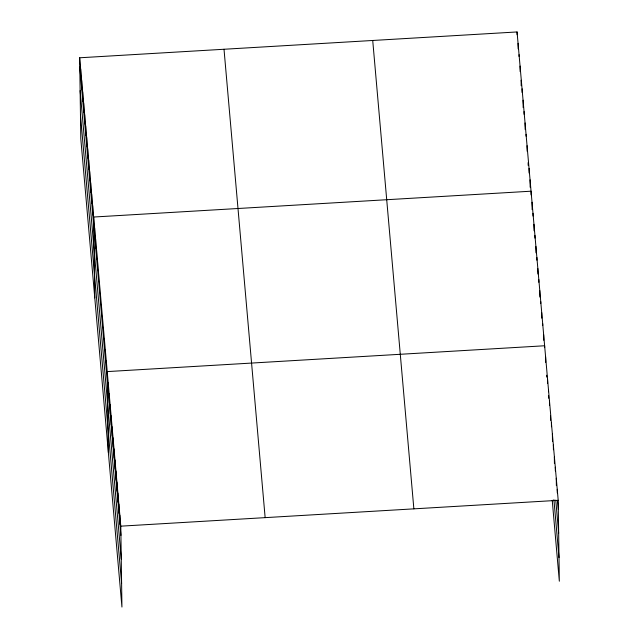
<?xml version="1.0" encoding="UTF-8"?>
<svg xmlns="http://www.w3.org/2000/svg" width="639" height="639" viewBox="0 0 639 639"><rect width="100%" height="100%" fill="white"/><g stroke="black" fill="none" stroke-linecap="round" stroke-linejoin="round"><path stroke-width="0.96" d="M79.667 57.782L120.803 526.161L121.937 607.05L80.794 138.671L79.667 57.782L517.063 31.95L558.206 500.329L559.333 581.218L552.224 500.257M120.803 526.161L558.206 500.329M557.527 500.361L558.334 509.555M555.754 500.081L558.662 533.206M553.909 499.61L559.005 557.567M372.721 40.473L413.864 508.852M224.009 49.259L265.145 517.638M79.795 67.015L120.939 535.394M80.131 90.666L121.266 559.037M80.466 115.028L121.61 583.399M557.232 489.29L557.288 492.981M556.265 478.244L556.369 485.632M555.291 467.205L555.347 470.895M554.34 457.085L554.428 463.547M553.358 445.127L553.422 449.744M552.384 434.089L552.487 441.469M551.417 423.042L551.465 426.74M550.499 415.693L550.562 420.31M549.476 400.965L549.54 405.581M548.51 389.926L548.534 391.771M548.581 395.461L548.621 398.233M547.535 378.887L547.599 383.496M546.672 375.229L546.696 377.074M545.594 356.802L545.674 362.345M544.652 347.608L544.628 345.763L107.232 371.594L108.358 452.484M543.661 334.724L543.733 340.26M542.687 323.685L542.711 325.531M541.72 312.639L541.792 318.182M540.746 301.6L540.778 303.445M539.779 290.561L539.867 297.023M538.813 279.523L538.845 282.286M537.838 268.484L537.918 274.019M536.872 257.437L536.912 260.209M535.897 246.398L535.993 252.86M534.931 235.36L534.971 238.131M533.956 224.321L534.052 230.783M532.99 213.282L533.03 216.046M532.023 202.236L532.127 209.624M531.105 194.887L531.049 191.197L93.653 217.028L94.788 297.918M530.05 179.823L530.154 187.211M529.052 168.448L529.116 173.065M528.134 162.61L528.173 165.381M527.055 145.7L527.135 151.235M526.057 134.326L526.081 136.171M525.058 122.952L525.146 129.413M524.06 111.577L524.1 114.341M523.061 100.195L523.165 107.584M522.063 88.821L522.111 92.519M521.097 80.218L521.176 85.754M520.058 66.073L520.138 71.616M519.06 54.698L519.092 56.544M518.061 43.324L518.141 48.86M517.063 31.95L517.103 34.722M119.836 515.122L119.964 524.347M118.87 504.083L118.998 513.309M117.895 493.036L118.023 502.27M116.929 481.998L117.057 491.231M115.955 470.959L116.09 480.193M114.988 459.92L115.116 469.146M114.022 448.882L114.149 458.107M113.047 437.835L113.175 447.068M112.081 426.796L112.208 436.03M111.106 415.757L111.242 424.991M110.14 404.719L110.267 413.944M109.173 393.68L109.301 402.905M108.199 382.633L108.326 391.867M106.258 360.556L106.393 369.789M105.291 349.517L105.419 358.743M104.325 338.478L104.453 347.704M103.35 327.432L103.478 336.665M102.384 316.393L102.512 325.626M101.409 305.354L101.545 314.588M100.443 294.315L100.571 303.549M99.476 283.277L99.604 292.502M98.502 272.23L98.63 281.464M97.535 261.191L97.663 270.425M96.561 250.153L96.697 259.386M95.594 239.114L95.722 248.347M94.628 228.075L94.756 237.301M92.655 205.654L92.783 214.888M91.657 194.28L91.784 203.514M90.658 182.906L90.786 192.139M89.66 171.532L89.787 180.765M88.661 160.157L88.789 169.391M87.663 148.783L87.791 158.017M86.664 137.409L86.792 146.643M85.666 126.035L85.794 135.26M84.66 114.661L84.795 123.886M83.661 103.286L83.789 112.512M82.663 91.912L82.79 101.138M81.664 80.53L81.792 89.764M80.666 69.156L80.794 78.389"/></g></svg>
